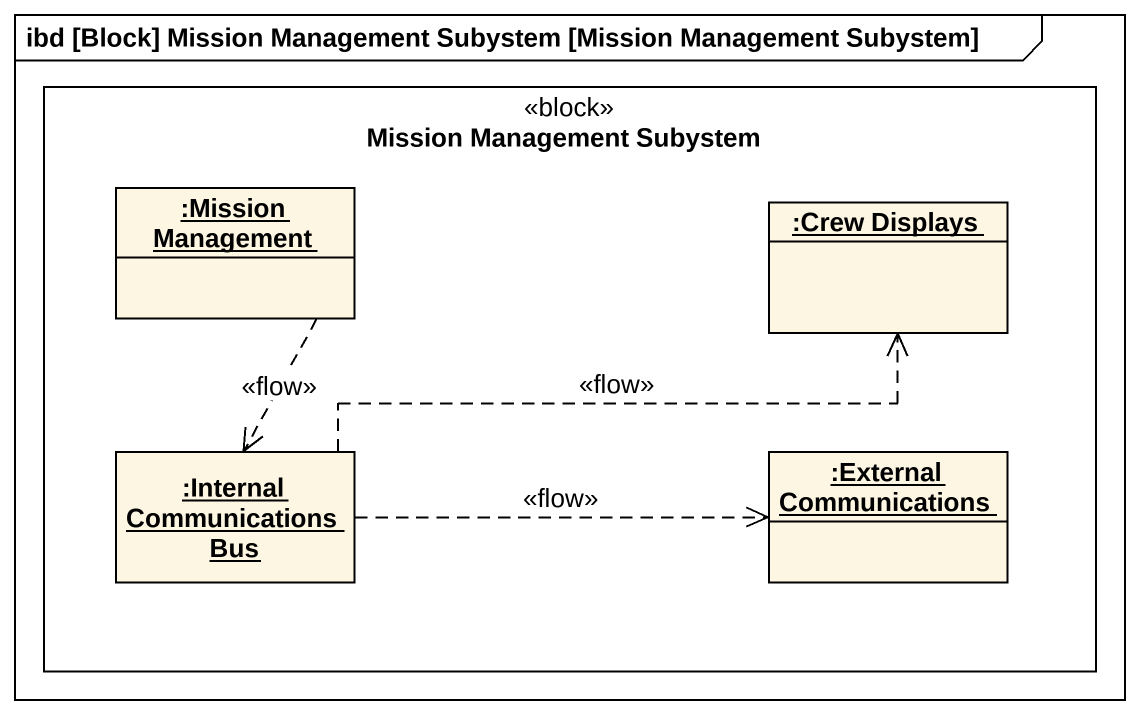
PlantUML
@startuml
mainframe ibd [Block] Mission Management Subystem [Mission Management Subystem]
hide circle
hide empty members
rectangle "Mission Management Subystem" as Mission_Management_Subystem <<block>> {
  object ":Mission Management" as Mission_Management
  object ":Crew Displays" as Crew_Displays
  object ":Internal Communications Bus" as Internal_Communications_Bus
  object ":External Communications" as External_Communications
}
Mission_Management ..> Internal_Communications_Bus : <<flow>>
Internal_Communications_Bus .right.> Crew_Displays : <<flow>>
Internal_Communications_Bus .right.> External_Communications : <<flow>>
@enduml
